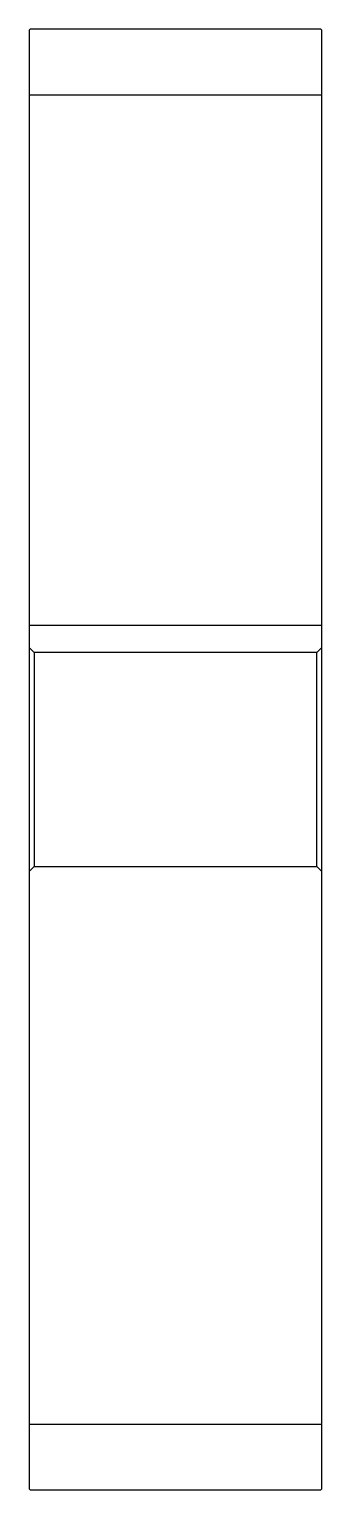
# Model space of a CAD drawing. Header units: metres. Extents: x 145 to 274, y 55 to 205.
# Drawn here: x 144.6 to 174.6, y 54.8 to 204.8 of the extents above; entities outside this region: 2.
import ezdxf

# ---------------------------------------------------------------- set-up
doc = ezdxf.new("R2010")
doc.units = ezdxf.units.M

msp = doc.modelspace()

# ---------------------------------------------------------------- linework, layer by layer
at = {"color": 4}
for p, q in [((144.605972, 198.004074), (174.605972, 198.004074)), ((144.605972, 143.554077), (174.605972, 143.554077)), ((174.605972, 141.254074), (174.105972, 140.754074)), ((144.605972, 118.254074), (145.105972, 118.754074)), ((174.605972, 118.254074), (174.105972, 118.754074)), ((144.605972, 61.504074), (174.605972, 61.504074))]:
    msp.add_line(p, q, dxfattribs=at)
for points in [[(144.605972, 118.254074), (144.605972, 54.854073), (144.705978, 54.754074), (174.505966, 54.754074), (174.605972, 54.854073), (174.605972, 204.654083), (174.505966, 204.754074), (144.705978, 204.754074), (144.605972, 204.654083), (144.605972, 118.254074)], [(266.459229, 140.337082), (266.459229, 143.554077), (260.459229, 143.554077), (260.459229, 140.337082)], [(144.605972, 141.254074), (145.105972, 140.754074), (145.105972, 118.754074), (174.105972, 118.754074), (174.105972, 140.754074), (145.105972, 140.754074)]]:
    msp.add_lwpolyline(points, dxfattribs=at)
msp.add_arc((263.459229, 129.754074), 11, 105.82662089, 74.17337911, dxfattribs=at)

doc.saveas('drawing.dxf')
